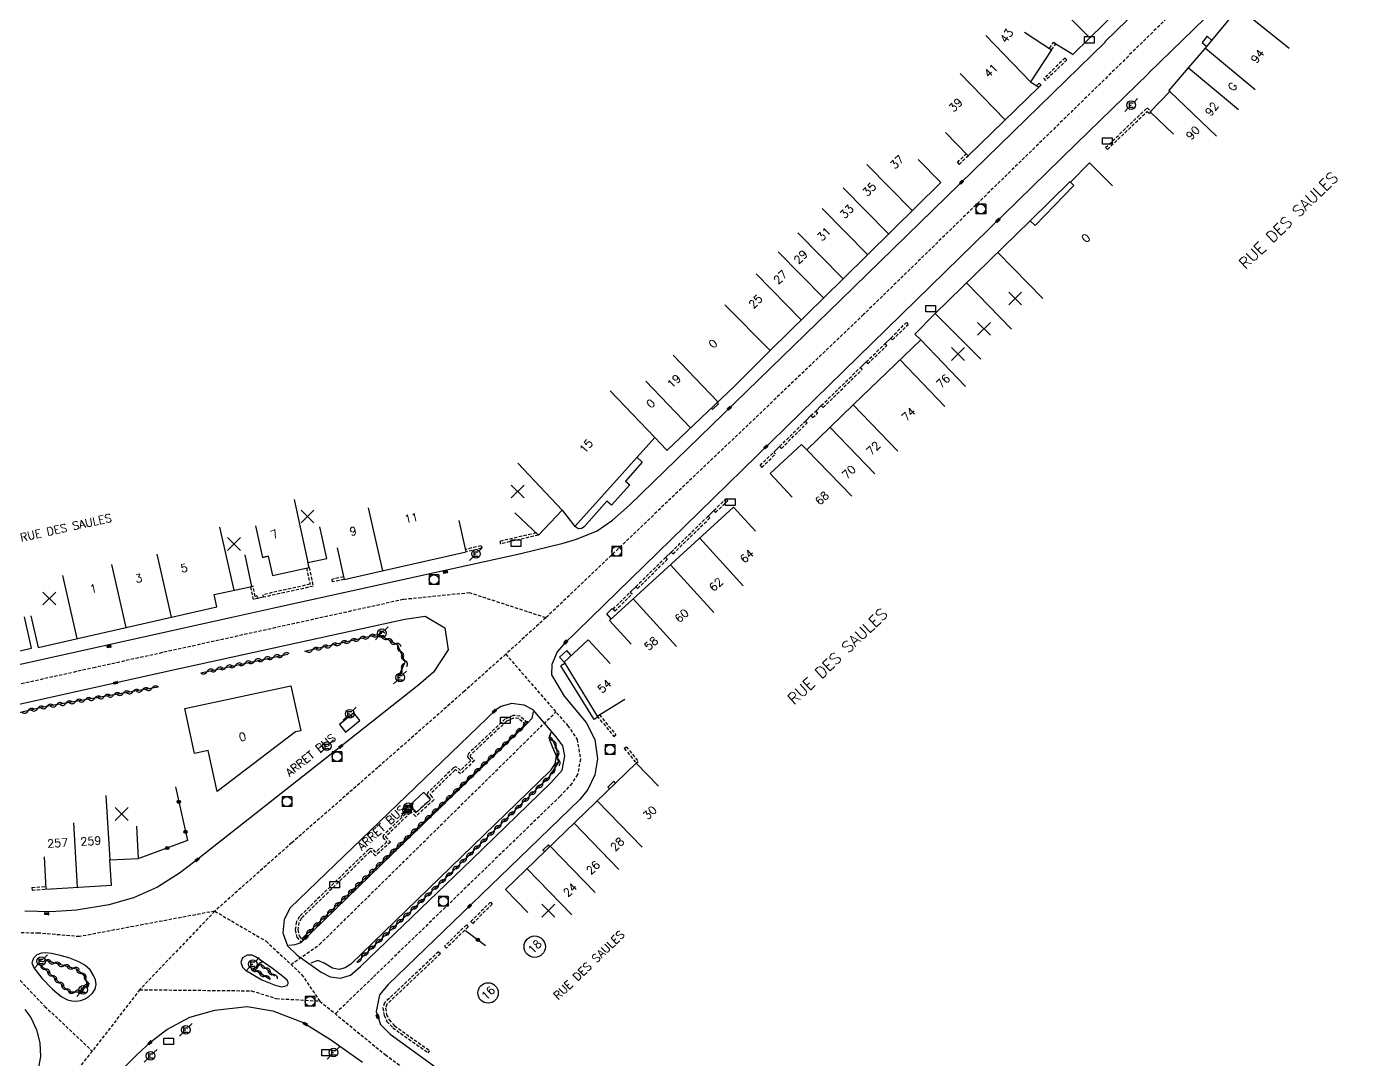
# Model space of a CAD drawing. Header units: millimetres. Extents: x 115000 to 116001, y 121000 to 122001.
# Drawn here: x 115609.3 to 115816.5, y 121158.6 to 121318.4 of the extents above; entities that cross this region are included whole.
import ezdxf
from ezdxf.enums import TextEntityAlignment as Align

# ---------------------------------------------------------------- set-up
doc = ezdxf.new("R2010")
doc.units = ezdxf.units.MM
doc.linetypes.add('DASHED', pattern=[0.75, 0.5, -0.25])
doc.layers.get('0').update_dxf_attribs({"linetype": 'CONTINUOUS'})
for name, color, linetype in [('W0001', 6, 'DASHED'), ('W0008', 7, 'CONTINUOUS'), ('W0100', 7, 'CONTINUOUS'), ('W0112', 1, 'DASHED'), ('W0120', 7, 'CONTINUOUS'), ('W0310', 3, 'CONTINUOUS'), ('W0322', 7, 'CONTINUOUS'), ('W0400', 7, 'CONTINUOUS'), ('W0420', 7, 'CONTINUOUS'), ('W0471', 7, 'CONTINUOUS'), ('W0984', 7, 'CONTINUOUS'), ('W0989', 7, 'CONTINUOUS'), ('W0991', 7, 'CONTINUOUS'), ('W1102', 7, 'CONTINUOUS'), ('W1471', 7, 'CONTINUOUS')]:
    doc.layers.add(name, color=color, linetype=linetype)
doc.styles.get("Standard").update_dxf_attribs({"font": 'romans.shx', "width": 0.85})

# ---------------------------------------------------------------- blocks, each defined once
blk = doc.blocks.new('t322o')
at = {"color": 0, "linetype": 'Continuous'}
for radius in [0.25, 0.15]:
    blk.add_circle((0, 0), radius, dxfattribs=at)
blk = doc.blocks.new('t310o')
at = {"color": 0, "linetype": 'Continuous'}
for centre, start, end in [((-0.5, 0.38), 216.8699, 323.1304), ((0.5, -0.37), 36.8699, 143.1303)]:
    blk.add_arc(centre, 0.625, start, end, dxfattribs=at)
blk = doc.blocks.new('T400')
for p, q in [((-0.15, 0.3), (0.15, 0.3)), ((-0.15, -0.25), (-0.15, 0.3)), ((-0.15, 0.15), (0.15, 0.15)), ((-0.15, 0), (0.15, 0)), ((0.15, 0.3), (0.15, -0.25)), ((-0.15, -0.15), (0.15, -0.15)), ((-0.15, -0.25), (-0.15, -0.3)), ((-0.15, -0.3), (0.15, -0.3)), ((0.15, -0.3), (0.15, -0.25))]:
    blk.add_line(p, q)
blk = doc.blocks.new('t991o')
at = {"color": 0, "linetype": 'Continuous'}
for p, q in [((-1, 1), (1, -1)), ((-1, -1), (1, 1))]:
    blk.add_line(p, q, dxfattribs=at)
blk = doc.blocks.new('T420')
for p, q in [((0.75, 0.75), (-0.75, 0.75)), ((-0.75, 0.75), (-0.75, -0.75)), ((0.75, 0.75), (0.75, -0.75)), ((0.75, -0.75), (-0.75, -0.75))]:
    blk.add_line(p, q)
blk.add_ellipse((0, 0), major_axis=(-0.53, 0.53), ratio=1, start_param=3.926991, end_param=10.210176)
blk = doc.blocks.new('T471')
for p, q in [((-0.333334, 0.333334), (-0.333334, -0.333334)), ((-0.333334, 0.333334), (0.333334, 0.333334)), ((-0.333334, 0), (0, 0)), ((0.500001, 0.500001), (1.000002, 1.000002)), ((-0.500001, -0.500001), (-1.000002, -1.000002)), ((-0.333334, -0.333334), (0.333334, -0.333334))]:
    blk.add_line(p, q)
blk.add_ellipse((0, 0), major_axis=(0.471405, 0.471405), ratio=1, start_param=5.4977871438, end_param=11.780972451)
blk = doc.blocks.new('T1471')
at = {"color": 0, "linetype": 'Continuous', "flags": 128}
blk.add_lwpolyline([(-0.75, -0.5), (-0.75, 0.5), (0.75, 0.5), (0.75, -0.5), (-0.75, -0.5)], dxfattribs=at)

msp = doc.modelspace()

# ---------------------------------------------------------------- linework, layer by layer
at = {"layer": 'W0001'}
for points in [[(115446.31, 121454.21), (115446.43, 121452.94), (115447.38, 121441.61), (115447.85, 121433.3), (115447.77, 121426.45), (115447.38, 121418.65), (115445.96, 121406.21), (115444.64, 121395.97), (115443.64, 121386.59), (115443.24, 121374.89), (115448.54, 121365.77), (115468.42, 121333.29), (115494.95, 121291.09), (115510.96, 121267.85), (115528.51, 121243.01), (115541.12, 121228.81), (115562.69, 121210.8), (115581.1, 121194.27), (115593.01, 121184.27), (115601.77, 121178.19), (115608.25, 121170.74), (115612.06, 121166.74), (115619.43, 121159.81)], [(115779.95, 121313.88), (115738.92, 121273.87), (115689.69, 121226.91), (115683.48, 121221.27), (115677.1, 121215.56), (115663.67, 121203.73), (115650.32, 121192.06), (115638.39, 121181.48), (115626.76, 121169.32), (115619.43, 121159.81), (115614.13, 121153.27), (115606.1, 121144.48), (115591.05, 121130.03), (115578.49, 121119.47), (115559.88, 121104.8), (115539.6, 121088.9), (115518.49, 121071.6), (115499.53, 121051.93), (115492.44, 121043.8), (115485.71, 121033.68), (115478.27, 121018.2), (115472.83, 121004.02), (115471.61, 121000)], [(115689.69, 121226.91), (115677.87, 121230.77), (115667.63, 121229.74), (115619.88, 121219.22), (115584.2, 121211.3), (115568.04, 121205.99)], [(115683.48, 121221.27), (115693.07, 121210.24), (115694.52, 121208.08), (115695.07, 121205.05), (115694.59, 121202.65), (115693.73, 121201.26), (115691.92, 121199.29), (115662.89, 121171.22), (115657.07, 121165.59)], [(115650.21, 121173.22), (115654.63, 121176.31), (115691.24, 121212.34)], [(115638.39, 121181.48), (115617.44, 121177.54), (115611.13, 121178.08), (115601.77, 121178.19)], [(115638.39, 121181.48), (115646.34, 121176.84), (115651.86, 121171.69), (115654.66, 121167.56)], [(115626.76, 121169.32), (115644.1, 121169.15), (115647.92, 121167.95), (115654.66, 121167.56), (115664.8, 121159.26), (115682.05, 121146.79), (115702.35, 121132.15), (115732.09, 121110.69), (115748.51, 121098.81), (115771.52, 121082.01), (115775.87, 121079.11), (115794.87, 121080.53), (115820.87, 121083.54), (115840.13, 121085.82)]]:
    msp.add_lwpolyline(points, dxfattribs=at)
at = {"layer": 'W0001', "flags": 128}
msp.add_lwpolyline([(115806.27, 121339.59), (115801.47, 121334.88), (115779.91, 121313.9)], dxfattribs=at)
at = {"layer": 'W0008', "flags": 128}
for points in [[(115587.28, 121549.33), (115624.23, 121567.79), (115642.45, 121576.79), (115645.64, 121578.49), (115646.06, 121576.75, -0.001962), (115650.12, 121558.48, -0.003583), (115652.23, 121548.45, -0.000001), (115655.3, 121533.37, -0.000001), (115657, 121525, -0.000046), (115660.51, 121507.68, -0.002211), (115660.58, 121507.32, -0.422754), (115660.47, 121507.16, 0.208548), (115660.18, 121506.97, 0.09945), (115660.05, 121506.66, 0.093579), (115660.05, 121506.31), (115662.61, 121490.88)], [(115776.31, 121316.12), (115790.12, 121329.57), (115799.78, 121338.99, 0.005221), (115799.83, 121339.03, 0.000112), (115801.89, 121341.13, 0.005435), (115802.6, 121341.87, 0.002788), (115803.97, 121343.34)], [(115808.57, 121335.85, 0.002159), (115806.84, 121334.29, 0.003914), (115805.9, 121333.42, 0.000054), (115803.73, 121331.38, 0.004125), (115803.7, 121331.35), (115795.4, 121323.29), (115783.03, 121311.21)]]:
    msp.add_lwpolyline(points, format="xyb", dxfattribs=at)
msp.add_lwpolyline([(115792.89, 121316.32), (115792.13, 121316.95), (115791.38, 121315.98), (115792.11, 121315.38)], dxfattribs=at)
at = {"layer": 'W0008'}
for points in [[(115575.68, 121212.49), (115641.31, 121227.04), (115647.79, 121228.48), (115685.84, 121236.88), (115692.35, 121238.44), (115694.44, 121239.1), (115697.66, 121240.4), (115700.04, 121242.01), (115702.67, 121244.37), (115735.32, 121276.08), (115776.37, 121316.1)], [(115783.05, 121311.19), (115771.87, 121300.29), (115742.52, 121271.66), (115711.21, 121241.11), (115711.16, 121241.03), (115692.47, 121222.85), (115691.45, 121221.62), (115690.62, 121219.66), (115690.56, 121218.08), (115692.55, 121214.76), (115695.92, 121210.68), (115697.3, 121208.04), (115697.7, 121205.06), (115697.27, 121202.6), (115696.22, 121200.32), (115694.97, 121198.78), (115684.06, 121188.23), (115673.91, 121178.44), (115665.26, 121170.11), (115663.9, 121168.52), (115663.39, 121165.92), (115664.07, 121163.92), (115665.55, 121162.45), (115689.96, 121144.8)], [(115606.26, 121213.14), (115631, 121218.62), (115667.83, 121226.72), (115670.99, 121227.18), (115674.03, 121225.36), (115674.57, 121221.95), (115672.28, 121218.48), (115670.01, 121216.54), (115656.2, 121205.64), (115635.3, 121189.15), (115632.91, 121187.35), (115629.52, 121185.2), (115625.82, 121183.57), (115621.97, 121182.44), (115616.99, 121181.65), (115612.98, 121181.38), (115608.99, 121181.49)], [(115681.92, 121212.64), (115650.06, 121181.99), (115649.13, 121180.21), (115648.96, 121178.12), (115649.69, 121176.11), (115651.15, 121174.66), (115654.88, 121172.04), (115656.27, 121171.29), (115657.89, 121171.09), (115659.42, 121171.58), (115660.99, 121172.93), (115678.21, 121189.5), (115690.45, 121201.33), (115692.21, 121203.33), (115692.65, 121205.49), (115692.32, 121207.07), (115691.29, 121208.5), (115687.73, 121212.66), (115686.35, 121213.4), (115684.36, 121213.62), (115682.78, 121213.18), (115681.92, 121212.64)], [(115649.88, 121176.21), (115650.87, 121176.3), (115651.76, 121176.65), (115665.95, 121190.37), (115686.9, 121210.62), (115687.57, 121211.37), (115687.8, 121212.36)], [(115690.48, 121209.13), (115690.13, 121208.28), (115690.67, 121206.97), (115691.29, 121205.54), (115691.1, 121204.32), (115690.38, 121203.22), (115678.37, 121191.62), (115659.46, 121173.29), (115658.61, 121172.71), (115657.65, 121172.47), (115656.65, 121172.64), (115655.35, 121173.42), (115654.36, 121173.84), (115653.3, 121173.41)], [(115610.3, 121174.19), (115610.08, 121173.47), (115610.35, 121172.73), (115611.62, 121171.08), (115613.25, 121169.4), (115614.62, 121168.25), (115615.57, 121167.75), (115616.26, 121167.57), (115616.97, 121167.54), (115617.66, 121167.67), (115618.34, 121167.89), (115618.93, 121168.3), (115619.46, 121168.79), (115619.89, 121169.39), (115620.03, 121170.12), (115619.9, 121170.85), (115619.63, 121171.54), (115619.09, 121172.39), (115618.26, 121173.14), (115617.35, 121173.65), (115615.77, 121174.25), (115614.46, 121174.63), (115613.1, 121174.92), (115612.24, 121175.04), (115611.53, 121175), (115610.85, 121174.72), (115610.37, 121174.26)], [(115647.35, 121172.59), (115644.8, 121174.35), (115644.2, 121174.65), (115643.42, 121174.68), (115642.71, 121174.27), (115642.43, 121173.59), (115642.67, 121172.81), (115643.16, 121172.32), (115645.7, 121170.85), (115647.76, 121170.01), (115648.77, 121169.76), (115649.61, 121169.95), (115649.79, 121170.26), (115649.79, 121170.46), (115649.62, 121170.81), (115648.95, 121171.38), (115647.35, 121172.59)], [(115605.19, 121137.89), (115626.32, 121159.24), (115628.57, 121161.3), (115630.98, 121163.14), (115634.52, 121165.09), (115638.41, 121166.16), (115643.4, 121166.72), (115647.38, 121166.07), (115652.08, 121164.25), (115656.35, 121161.62), (115661.26, 121158.09)], [(115608.99, 121166.26), (115609.91, 121164.99), (115610.8, 121163.11), (115611.31, 121161.08), (115611.39, 121158.98), (115611.05, 121157), (115610.28, 121155.02), (115608.82, 121152.87)]]:
    msp.add_lwpolyline(points, dxfattribs=at)
at = {"layer": 'W0100'}
for p, q in [((115771.49, 121293.85), (115770.96, 121294.39)), ((115646.68, 121236.44), (115645.8, 121236.25))]:
    msp.add_line(p, q, dxfattribs=at)
at = {"layer": 'W0100', "flags": 128}
for points in [[(115772.51, 121337.24), (115775.06, 121341.54), (115785.4, 121335.4), (115783.86, 121332.87), (115784.72, 121332.37), (115782.28, 121328.31), (115781.41, 121328.84), (115778.32, 121323.74), (115779.61, 121322.98), (115779.75, 121323.12), (115780.09, 121322.78), (115773.96, 121316.7)], [(115786.95, 121301.78), (115783.34, 121305.25), (115786.38, 121308.41), (115786.22, 121308.53), (115789.27, 121312.06), (115791.9, 121315.12), (115797.07, 121321.36), (115802.61, 121328.28), (115805.69, 121330.47), (115808.59, 121326.4)]]:
    msp.add_lwpolyline(points, dxfattribs=at)
at = {"layer": 'W0100'}
for points in [[(115763.83, 121317.61), (115768.03, 121314.88), (115764.8, 121309.91), (115766.05, 121309.06), (115755.1, 121298.45), (115751.62, 121302.04)], [(115768.71, 121315.8), (115771.09, 121314.34), (115771.31, 121314.12), (115773.95, 121316.71)], [(115684.91, 121243.15), (115688.54, 121239.71), (115692.23, 121243.6), (115694.17, 121241.07), (115706.55, 121254.81), (115708.4, 121252.9), (115708.46, 121252.84), (115718.92, 121262.8), (115724.51, 121268.35), (115735.74, 121279.42), (115750.87, 121294.32), (115747.36, 121297.88)], [(115777.46, 121293.79), (115773.94, 121297.34), (115770.96, 121294.39), (115771.49, 121293.85), (115765.5, 121287.65), (115764.71, 121288.38), (115750, 121274.04), (115746.83, 121270.85), (115747.78, 121269.93), (115737.31, 121259.91), (115730.14, 121252.91), (115729.3, 121253.73), (115724.45, 121249.24), (115727.84, 121245.57)], [(115722.15, 121240.34), (115718.78, 121244.04), (115699.54, 121226.51), (115702.91, 121222.81)], [(115657.35, 121237.73), (115658.44, 121232.85), (115664.32, 121234.16), (115677.37, 121237.12), (115676.27, 121242)], [(115644.72, 121241.13), (115645.8, 121236.25), (115646.68, 121236.44), (115647.34, 121233.46), (115653.01, 121234.72), (115652.84, 121235.45), (115655.74, 121236.09), (115654.66, 121240.97)], [(115609.92, 121227.21), (115611.03, 121222.33), (115638.74, 121228.59), (115638.3, 121230.54), (115644.13, 121231.76), (115643.1, 121236.66)], [(115564.54, 121224.86), (115561.22, 121221.13), (115566.15, 121216.73), (115566.13, 121216.72), (115574.79, 121214.34), (115588.08, 121217.34), (115587.7, 121218.94), (115595.43, 121220.77), (115595.83, 121219.08), (115609.99, 121222.2), (115608.91, 121227.08)], [(115699.63, 121219.82), (115696.24, 121223.5), (115692.51, 121220.05), (115697.65, 121211.69), (115701.91, 121214.31)], [(115651.71, 121209.42), (115650.93, 121209.27), (115638.78, 121200), (115637.37, 121206.34), (115635.28, 121205.9), (115633.76, 121212.84), (115650.2, 121216.39), (115651.73, 121209.43)], [(115659.96, 121212.17), (115657.71, 121210.36), (115658.63, 121209.19), (115660.88, 121210.99), (115659.96, 121212.17)], [(115707.16, 121200.82), (115703.69, 121204.42), (115683.44, 121184.86), (115686.91, 121181.27)], [(115668.63, 121197.91), (115670.75, 121199.83), (115670.8, 121199.87), (115671.81, 121198.77), (115671.76, 121198.73), (115669.64, 121196.81), (115668.63, 121197.91)], [(115611.95, 121189.91), (115612.24, 121184.91), (115622.38, 121185.51), (115622.12, 121189.41), (115626.59, 121189.65), (115626.32, 121194.64)]]:
    msp.add_lwpolyline(points, dxfattribs=at)
at = {"layer": 'W0112'}
for p, q in [((115768.38, 121316.04), (115768.71, 121315.8)), ((115770.13, 121313.59), (115770.41, 121313.3)), ((115766.83, 121310.4), (115767.11, 121310.11)), ((115766.12, 121309.7), (115765.71, 121309.29)), ((115766.12, 121309.7), (115766.41, 121309.41)), ((115783.43, 121305.3), (115783.15, 121305.02)), ((115776.42, 121299.71), (115776.7, 121299.42)), ((115753.44, 121297.41), (115753.72, 121297.12)), ((115745.55, 121272.64), (115745.84, 121272.35)), ((115742.54, 121269.07), (115742.26, 121269.36)), ((115743.12, 121270.23), (115743.4, 121269.94)), ((115738.72, 121265.4), (115738.44, 121265.68)), ((115739.3, 121266.53), (115739.57, 121266.24)), ((115731.51, 121258.92), (115731.79, 121258.62)), ((115732.37, 121259.76), (115732.65, 121259.47)), ((115729.9, 121257.38), (115730.18, 121257.1)), ((115730.75, 121258.22), (115731.02, 121257.92)), ((115725.01, 121252.58), (115725.29, 121252.29)), ((115725.9, 121253.42), (115726.18, 121253.14)), ((115722.87, 121250.48), (115723.15, 121250.2)), ((115717.6, 121245.33), (115717.88, 121245.04)), ((115714.83, 121242.65), (115715.11, 121242.37)), ((115715.71, 121243.51), (115715.98, 121243.22)), ((115688.19, 121240.04), (115682.56, 121238.74)), ((115679.67, 121238.06), (115679.76, 121237.68)), ((115682.56, 121238.74), (115682.65, 121238.35)), ((115708.23, 121236.25), (115708.51, 121235.96)), ((115709.09, 121237.07), (115709.37, 121236.79)), ((115644.35, 121231.79), (115643.96, 121231.71)), ((115656.53, 121232.85), (115656.61, 121232.46)), ((115703.63, 121231.72), (115703.91, 121231.44)), ((115644.94, 121230.3), (115645.04, 121229.91)), ((115645.84, 121230.48), (115645.92, 121230.09)), ((115702.76, 121230.88), (115703.05, 121230.6)), ((115700.1, 121228.23), (115700.38, 121227.95)), ((115698, 121211.9), (115700.54, 121208.77)), ((115686.57, 121210.36), (115686.83, 121210.66)), ((115700.23, 121208.52), (115700.54, 121208.77)), ((115701.84, 121206.67), (115702.15, 121206.93)), ((115703.69, 121204.42), (115704, 121204.67)), ((115610.07, 121185.14), (115610.1, 121184.74)), ((115681.09, 121182.87), (115681.37, 121182.58)), ((115678.08, 121179.87), (115678.36, 121179.58)), ((115677.38, 121179.35), (115677.66, 121179.06)), ((115651.73, 121176.68), (115652.04, 121176.93)), ((115674.01, 121176.06), (115674.29, 121175.77)), ((115673.08, 121175.2), (115673.36, 121174.91)), ((115671.48, 121159.54), (115671.71, 121159.87))]:
    msp.add_line(p, q, dxfattribs=at)
for points in [[(115767.71, 121315.12), (115768.38, 121316.04)], [(115768.03, 121314.88), (115768.71, 121315.8)], [(115770.13, 121313.59), (115766.83, 121310.4)], [(115770.41, 121313.3), (115767.11, 121310.11)], [(115766.41, 121309.41), (115766.05, 121309.06)], [(115776.42, 121299.71), (115782.84, 121305.89), (115783.43, 121305.3)], [(115776.7, 121299.42), (115782.84, 121305.33), (115783.15, 121305.02)], [(115753.44, 121297.41), (115754.82, 121298.74)], [(115753.72, 121297.12), (115755.1, 121298.45)], [(115743.12, 121270.23), (115745.55, 121272.64)], [(115743.4, 121269.94), (115745.84, 121272.35)], [(115739.3, 121266.53), (115742.26, 121269.36)], [(115739.57, 121266.24), (115742.54, 121269.07)], [(115732.37, 121259.76), (115738.44, 121265.68)], [(115732.65, 121259.47), (115738.72, 121265.4)], [(115730.75, 121258.22), (115731.51, 121258.92)], [(115731.02, 121257.92), (115731.79, 121258.62)], [(115725.9, 121253.42), (115729.9, 121257.38)], [(115726.18, 121253.14), (115730.18, 121257.1)], [(115722.87, 121250.48), (115725.01, 121252.58)], [(115723.15, 121250.2), (115725.29, 121252.29)], [(115715.71, 121243.51), (115717.6, 121245.33)], [(115715.98, 121243.22), (115717.88, 121245.04)], [(115709.09, 121237.07), (115714.83, 121242.65)], [(115709.37, 121236.79), (115715.11, 121242.37)], [(115679.67, 121238.06), (115677.28, 121237.51)], [(115688.54, 121239.71), (115682.65, 121238.35)], [(115679.76, 121237.68), (115677.37, 121237.12)], [(115703.63, 121231.72), (115708.23, 121236.25)], [(115703.91, 121231.44), (115708.51, 121235.96)], [(115652.61, 121234.62), (115653.16, 121232.1), (115645.84, 121230.48)], [(115653, 121234.71), (115653.64, 121231.79), (115645.92, 121230.09)], [(115645.04, 121229.91), (115644.38, 121229.73), (115643.96, 121231.71)], [(115644.94, 121230.3), (115644.68, 121230.23), (115644.35, 121231.79)], [(115658.35, 121233.24), (115656.53, 121232.85)], [(115658.44, 121232.85), (115656.61, 121232.46)], [(115700.1, 121228.23), (115702.76, 121230.88)], [(115700.38, 121227.95), (115703.05, 121230.6)], [(115686.83, 121210.66), (115685.67, 121211.68), (115684.63, 121211.8), (115683.39, 121211.24), (115677.76, 121205.97), (115677.54, 121205.53), (115677.64, 121205.2), (115678.05, 121204.82), (115676.46, 121203.27), (115675.95, 121203.72), (115675.7, 121203.83), (115675.36, 121203.65), (115671.43, 121199.85), (115671.32, 121199.54), (115671.47, 121199.22), (115671.81, 121198.77), (115669.54, 121196.69), (115669.05, 121197.12), (115668.75, 121197.25), (115668.49, 121197.06), (115664.52, 121193.24), (115664.41, 121192.91), (115665.04, 121192.21), (115663.32, 121190.6), (115662.84, 121191.11), (115662.52, 121191.18), (115662.23, 121191.03), (115651.5, 121180.63), (115651.04, 121179.87), (115650.86, 121178.58), (115651.12, 121177.47), (115651.73, 121176.68)], [(115686.57, 121210.36), (115685.5, 121211.3), (115684.69, 121211.39), (115683.62, 121210.9), (115678.09, 121205.73), (115677.97, 121205.49), (115677.99, 121205.42), (115678.63, 121204.83), (115676.48, 121202.73), (115675.73, 121203.38), (115675.71, 121203.38), (115675.6, 121203.32), (115671.78, 121199.62), (115671.76, 121199.56), (115671.82, 121199.43), (115672.34, 121198.72), (115669.54, 121196.15), (115668.84, 121196.77), (115668.8, 121196.79), (115668.74, 121196.75), (115664.87, 121193.02), (115664.86, 121193), (115665.6, 121192.18), (115663.29, 121190.04), (115662.63, 121190.75), (115662.58, 121190.76), (115662.46, 121190.7), (115651.82, 121180.38), (115651.42, 121179.74), (115651.26, 121178.6), (115651.49, 121177.65), (115652.04, 121176.93)], [(115697.65, 121211.69), (115700.23, 121208.52)], [(115701.84, 121206.67), (115703.69, 121204.42)], [(115702.15, 121206.93), (115704, 121204.67)], [(115610.07, 121185.14), (115612.21, 121185.31)], [(115610.1, 121184.74), (115612.24, 121184.91)], [(115681.09, 121182.87), (115678.08, 121179.87)], [(115681.37, 121182.58), (115678.36, 121179.58)], [(115677.38, 121179.35), (115674.01, 121176.06)], [(115677.66, 121179.06), (115674.29, 121175.77)], [(115673.08, 121175.2), (115664.69, 121167.28), (115664.45, 121166.51), (115664.62, 121165.39), (115665.07, 121164.42), (115665.97, 121163.43), (115671.48, 121159.54)], [(115673.36, 121174.91), (115665.04, 121167.06), (115664.86, 121166.48), (115665.01, 121165.51), (115665.41, 121164.64), (115666.24, 121163.73), (115671.71, 121159.87)]]:
    msp.add_lwpolyline(points, dxfattribs=at)
at = {"layer": 'W0120'}
for p, q in [((115715.3, 121259.36), (115715.49, 121259.16)), ((115716.24, 121260.25), (115716.45, 121260.03)), ((115703.8, 121251.76), (115704.61, 121251.02)), ((115699.82, 121226.76), (115699.13, 121227.52)), ((115693.63, 121221.09), (115692.96, 121221.82)), ((115692.51, 121220.06), (115691.81, 121220.82)), ((115692.63, 121219.84), (115692.03, 121219.47)), ((115697.76, 121211.51), (115697.2, 121211.16)), ((115699.53, 121200.4), (115699.28, 121200.67)), ((115700.48, 121201.32), (115700.22, 121201.59)), ((115689.48, 121190.7), (115689.24, 121190.94)), ((115690.32, 121191.51), (115690.09, 121191.75))]:
    msp.add_line(p, q, dxfattribs=at)
for points in [[(115770.93, 121294.45), (115764.7, 121288.37)], [(115742.26, 121269.36), (115743.12, 121270.23)], [(115738.44, 121265.68), (115739.3, 121266.53)], [(115716.45, 121260.03), (115715.49, 121259.16)], [(115731.51, 121258.92), (115732.37, 121259.76)], [(115729.9, 121257.38), (115730.75, 121258.22)], [(115725.01, 121252.58), (115725.9, 121253.42)], [(115704.61, 121251.02), (115702.02, 121248.07), (115702.7, 121247.48), (115699.86, 121244.36), (115699.16, 121244.96), (115695.63, 121240.97), (115695.2, 121240.73), (115694.8, 121240.68), (115694.5, 121240.82), (115694.17, 121241.07)], [(115714.83, 121242.65), (115715.71, 121243.51)], [(115708.23, 121236.25), (115709.09, 121237.07)], [(115702.76, 121230.88), (115703.63, 121231.72)], [(115645.92, 121230.09), (115645.04, 121229.91)], [(115699.13, 121227.52), (115699.95, 121228.33), (115700.1, 121228.23)], [(115691.81, 121220.82), (115692.96, 121221.82)], [(115697.2, 121211.16), (115692.03, 121219.47)], [(115700.22, 121201.59), (115699.28, 121200.67)], [(115689.24, 121190.94), (115690.09, 121191.75)]]:
    msp.add_lwpolyline(points, dxfattribs=at)
at = {"layer": 'W0310'}
msp.add_line((115636.24, 121218.38), (115649.73, 121221.3), dxfattribs=at)
for points in [[(115666.95, 121218.04), (115667.9, 121220.04), (115666.75, 121222.68), (115663.79, 121224.34), (115652.3, 121221.68)], [(115629.65, 121216.18), (115612.3, 121213.16), (115584.7, 121206.78), (115581.89, 121204.21), (115582.08, 121201.61)], [(115651.89, 121177.2), (115670.87, 121195.44), (115686.55, 121210.44)], [(115660.4, 121173.6), (115673.67, 121186.15), (115690.33, 121202.39), (115691.65, 121204.51), (115691.41, 121206.62), (115690.57, 121208.35)], [(115611.41, 121173.19), (115615.82, 121168.99), (115617.55, 121168.99), (115618.65, 121170.04), (115618.43, 121171.26), (115616.96, 121172.51), (115612.01, 121173.87)], [(115647, 121170.9), (115644.35, 121172.49), (115645.56, 121173.3), (115647.63, 121171.43)]]:
    msp.add_lwpolyline(points, dxfattribs=at)
at = {"layer": 'W0322'}
msp.add_line((115677.25, 121178.48), (115680.35, 121176.15), dxfattribs=at)
msp.add_lwpolyline([(115632.3, 121200.74), (115634.16, 121192.42), (115626.8, 121189.7), (115626.59, 121189.65)], dxfattribs=at)
at = {"layer": 'W1102'}
for p, q in [((115766.95, 121323.85), (115773.95, 121316.71)), ((115757.84, 121317.09), (115764.8, 121309.91)), ((115753.88, 121311.19), (115760.83, 121304)), ((115739.44, 121297.11), (115746.46, 121289.98)), ((115735.75, 121293.47), (115742.77, 121286.35)), ((115732.52, 121290.28), (115739.53, 121283.16)), ((115728.71, 121286.53), (115735.73, 121279.41)), ((115725.69, 121283.56), (115732.71, 121276.43)), ((115766.68, 121276.34), (115759.7, 121283.5)), ((115722.25, 121280.17), (115729.27, 121273.04)), ((115761.84, 121271.62), (115754.86, 121278.78)), ((115717.4, 121275.39), (115724.45, 121268.29)), ((115757.08, 121266.98), (115749.98, 121274.03)), ((115754.7, 121262.71), (115747.78, 121269.93)), ((115709.44, 121267.59), (115716.34, 121260.34)), ((115751.49, 121259.64), (115744.58, 121266.87)), ((115705.2, 121263.54), (115712.09, 121256.3)), ((115699.65, 121262.05), (115706.55, 121254.81)), ((115744.23, 121252.69), (115737.31, 121259.91)), ((115740.64, 121249.18), (115733.72, 121256.4)), ((115737.12, 121245.76), (115730.14, 121252.91)), ((115685.34, 121250.84), (115692.23, 121243.6)), ((115650.68, 121245.21), (115652.84, 121235.45)), ((115662.17, 121243.93), (115664.38, 121234.18)), ((115639.14, 121240.93), (115641.35, 121231.18)), ((115720.26, 121231.86), (115713.53, 121239.25)), ((115629.43, 121236.74), (115631.63, 121226.99)), ((115622.41, 121235.15), (115624.62, 121225.4)), ((115715.73, 121227.73), (115709, 121235.12)), ((115614.81, 121233.44), (115617.02, 121223.68)), ((115709.94, 121222.45), (115703.2, 121229.84)), ((115621.53, 121199.4), (115622.12, 121189.41)), ((115704.6, 121191.4), (115697.65, 121198.59)), ((115616.51, 121195.18), (115617.1, 121185.2)), ((115701.01, 121187.93), (115694.06, 121195.12)), ((115697.32, 121184.37), (115690.37, 121191.56)), ((115693.72, 121180.89), (115686.77, 121188.08))]:
    msp.add_line(p, q, dxfattribs=at)
at = {"layer": 'W1102', "flags": 128}
for points in [[(115797.07, 121321.36), (115804.87, 121315.1)], [(115791.9, 121315.12), (115799.6, 121308.74)], [(115789.27, 121312.06), (115797.02, 121305.63)], [(115786.38, 121308.41), (115793.6, 121301.48)]]:
    msp.add_lwpolyline(points, dxfattribs=at)
at = {"layer": 'W1102'}
for centre, radius in [((115687.97, 121175.98), 1.66), ((115680.74, 121168.81), 1.58)]:
    msp.add_circle(centre, radius, dxfattribs=at)

# ---------------------------------------------------------------- block references
at = {"layer": 'W0310'}
for p, rotation in [((115657.93, 121222.98), 193.0331926653101), ((115659.39, 121223.32), 193.0331926653101), ((115660.85, 121223.66), 193.0331926653101), ((115662.32, 121223.99), 193.0331926653101), ((115663.78, 121224.33), 193.0331926653101), ((115665.09, 121223.61), 150.8387581716916), ((115666.4, 121222.88), 150.8387581716916), ((115647.48, 121220.81), 12.22083761972759), ((115648.95, 121221.13), 12.22083761972759), ((115653.55, 121221.96), 193.0331926653101), ((115655.01, 121222.3), 193.0331926653101), ((115656.47, 121222.64), 193.0331926653101), ((115667.19, 121221.68), 113.4262365680771), ((115667.78, 121220.3), 113.4262365680771), ((115637.22, 121218.59), 12.22083761972759), ((115638.68, 121218.91), 12.22083761972759), ((115640.15, 121219.23), 12.22083761972759), ((115641.62, 121219.54), 12.22083761972759), ((115643.08, 121219.86), 12.22083761972759), ((115644.55, 121220.18), 12.22083761972759), ((115646.01, 121220.5), 12.22083761972759), ((115667.37, 121218.94), 64.61330298457464), ((115621.28, 121214.72), 189.872526992257), ((115622.76, 121214.98), 189.872526992257), ((115624.23, 121215.24), 189.872526992257), ((115625.71, 121215.49), 189.872526992257), ((115627.19, 121215.75), 189.872526992257), ((115628.67, 121216.01), 189.872526992257), ((115609.49, 121212.51), 193.0208940289324), ((115610.95, 121212.85), 193.0208940289324), ((115612.41, 121213.18), 189.872526992257), ((115613.89, 121213.44), 189.872526992257), ((115615.37, 121213.69), 189.872526992257), ((115616.85, 121213.95), 189.872526992257), ((115618.32, 121214.21), 189.872526992257), ((115619.8, 121214.46), 189.872526992257), ((115686.18, 121210.08), 43.72304683101431), ((115684.01, 121208), 43.72304683101431), ((115685.09, 121209.04), 43.72304683101431), ((115690.82, 121207.84), 115.7914823701144), ((115681.84, 121205.93), 43.72304683101431), ((115682.93, 121206.97), 43.72304683101431), ((115691.43, 121206.47), 96.34019174590993), ((115679.67, 121203.86), 43.72304683101431), ((115680.76, 121204.89), 43.72304683101431), ((115691.1, 121203.64), 58.29162691462295), ((115691.59, 121204.98), 96.34019174590993), ((115677.51, 121201.78), 43.72304683101431), ((115678.59, 121202.82), 43.72304683101431), ((115690.31, 121202.37), 44.26345224989482), ((115675.34, 121199.71), 43.72304683101431), ((115676.42, 121200.75), 43.72304683101431), ((115688.16, 121200.27), 44.26345224989482), ((115689.24, 121201.32), 44.26345224989482), ((115673.17, 121197.63), 43.72304683101431), ((115674.25, 121198.67), 43.72304683101431), ((115686.01, 121198.18), 44.26345224989482), ((115687.09, 121199.23), 44.26345224989482), ((115671, 121195.56), 43.72304683101431), ((115672.09, 121196.6), 43.72304683101431), ((115683.87, 121196.09), 44.26345224989482), ((115684.94, 121197.13), 44.26345224989482), ((115668.84, 121193.48), 43.85759085758211), ((115669.92, 121194.52), 43.85759085758211), ((115681.72, 121193.99), 44.26345224989482), ((115682.79, 121195.04), 44.26345224989482), ((115666.67, 121191.4), 43.85759085758211), ((115667.76, 121192.44), 43.85759085758211), ((115679.57, 121191.9), 44.26345224989482), ((115680.64, 121192.94), 44.26345224989482), ((115664.51, 121189.33), 43.85759085758211), ((115665.59, 121190.37), 43.85759085758211), ((115677.42, 121189.8), 44.26345224989482), ((115678.49, 121190.85), 44.26345224989482), ((115662.35, 121187.25), 43.85759085758211), ((115663.43, 121188.29), 43.85759085758211), ((115675.27, 121187.71), 44.26345224989482), ((115676.35, 121188.76), 44.26345224989482), ((115660.18, 121185.17), 43.85759085758211), ((115661.27, 121186.21), 43.85759085758211), ((115673.12, 121185.62), 43.39165643867673), ((115674.2, 121186.66), 44.26345224989482), ((115658.02, 121183.09), 43.85759085758211), ((115659.1, 121184.13), 43.85759085758211), ((115670.93, 121183.56), 43.39165643867673), ((115672.02, 121184.59), 43.39165643867673), ((115655.86, 121181.01), 43.85759085758211), ((115656.94, 121182.05), 43.85759085758211), ((115668.76, 121181.5), 43.39165643867673), ((115669.85, 121182.53), 43.39165643867673), ((115653.7, 121178.93), 43.85759085758211), ((115654.78, 121179.97), 43.85759085758211), ((115666.57, 121179.44), 43.39165643867673), ((115667.66, 121180.47), 43.39165643867673), ((115652.61, 121177.89), 43.85759085758211), ((115664.4, 121177.38), 43.39165643867673), ((115665.49, 121178.41), 43.39165643867673), ((115662.21, 121175.32), 43.39165643867673), ((115663.3, 121176.35), 43.39165643867673), ((115612.14, 121173.83), 164.7174795119763), ((115613.59, 121173.44), 164.7174795119763), ((115615.04, 121173.04), 164.7174795119763), ((115645.11, 121173), 33.69014152428728), ((115646.27, 121172.66), 317.9024453313756), ((115661.12, 121174.29), 43.39165643867673), ((115612.13, 121172.5), 316.4094264298713), ((115613.22, 121171.46), 316.4094264298713), ((115616.48, 121172.65), 164.7174795119763), ((115617.72, 121171.86), 139.3213801942723), ((115618.53, 121170.69), 100.5912846781463), ((115644.86, 121172.19), 149.0998911326968), ((115646.14, 121171.42), 149.0998911326968), ((115647.39, 121171.65), 317.9024453313756), ((115614.31, 121170.43), 316.4094264298713), ((115615.39, 121169.4), 316.4094264298713), ((115618.04, 121169.46), 43.43034293614162), ((115616.73, 121168.99), 0.2329214046909379)]:
    msp.add_blockref('t310o', p, dxfattribs=dict(at, rotation=rotation))
at = {"layer": 'W0322'}
for p, rotation in [((115632.82, 121198.42), 282.5768175986374), ((115633.86, 121193.78), 282.5768175986374), ((115631.02, 121191.26), 200.2858668935825), ((115679.15, 121177.05), 323.0592923521867)]:
    msp.add_blockref('t322o', p, dxfattribs=dict(at, rotation=rotation))
at = {"layer": 'W0400'}
for p, rotation in [((115754.09, 121294.37), 313.567922675927), ((115759.74, 121288.46), 134.2236410357726), ((115718.12, 121259.37), 314.2428876447281), ((115723.78, 121253.38), 134.8505813192588), ((115674.16, 121233.99), 102.7786393030745), ((115692.78, 121223.15), 135.3839244442154), ((115622.03, 121222.45), 101.9346496535146), ((115623.08, 121216.85), 102.4237877654494), ((115681.71, 121212.44), 132.4815357517858), ((115657.93, 121207), 308.5994313573229), ((115635.67, 121189.45), 308.0788239028777), ((115677.85, 121182.24), 133.6953081871827), ((115612.39, 121181.09), 87.9395552061409), ((115652.57, 121177.43), 313.7892794486074), ((115663.65, 121165.14), 198.6988622754466), ((115652.43, 121164.03), 58.69677295634129), ((115628.35, 121161.1), 132.4717017483119)]:
    msp.add_blockref('T400', p, dxfattribs=dict(at, rotation=rotation))
at = {"layer": 'W0420'}
for p in [(115757.08, 121290.2), (115700.65, 121237.21), (115672.37, 121232.82), (115699.64, 121206.48), (115657.34, 121205.42), (115649.57, 121198.43), (115673.81, 121182.99), (115653.15, 121167.51)]:
    msp.add_blockref('T420', p, dxfattribs=at)
at = {"layer": 'W0471'}
for p in [(115780.37, 121306.31), (115678.87, 121236.8), (115664.28, 121224.52), (115667.11, 121217.66), (115659.3, 121212.06), (115655.77, 121207.02), (115668.36, 121197.57), (115668.21, 121197.15), (115611.5, 121173.73), (115644.29, 121173.29), (115618.01, 121169.29), (115633.91, 121163.1), (115628.45, 121159.08), (115656.81, 121159.58)]:
    msp.add_blockref('T471', p, dxfattribs=at)
at = {"layer": 'W0991'}
for p in [(115762.4, 121276.35), (115757.58, 121271.65), (115753.56, 121267.74), (115685.31, 121246.47), (115652.77, 121242.6), (115641.37, 121238.34), (115612.76, 121229.9), (115623.98, 121196.52), (115690.07, 121181.54)]:
    msp.add_blockref('t991o', p, dxfattribs=at)
at = {"layer": 'W1471'}
for p in [(115773.91, 121316.41), (115776.69, 121300.74), (115749.3, 121274.78), (115718.27, 121244.82), (115685.07, 121238.46), (115683.43, 121211.02), (115656.96, 121185.57), (115631.25, 121161.31), (115655.72, 121159.56)]:
    msp.add_blockref('T1471', p, dxfattribs=at)

# ---------------------------------------------------------------- texts
at = {"layer": 'W0984'}
for rotation, p in [(38.8065, (115653.25, 121205.66)), (42.3478, (115664.22, 121194.39))]:
    msp.add_text('ARRET BUS', height=1.25, rotation=rotation, dxfattribs=at).set_placement(p, align=Align.MIDDLE)
at = {"layer": 'W0989'}
for height, rotation, p in [(1.75, 44.2735, (115804.73, 121288.46)), (1.25, 12.5098, (115615.34, 121240.87)), (1.75, 43.6531, (115734.89, 121220.96)), (1.25, 44.0427, (115696.37, 121173.15))]:
    msp.add_text('RUE DES SAULES', height=height, rotation=rotation, dxfattribs=at).set_placement(p, align=Align.MIDDLE)
at = {"layer": 'W0991'}
for s, rotation, p in [('43', 57.0352, (115761.08, 121317.03)), ('94', 51.2907, (115799.96, 121313.87)), ('41', 44.0512, (115758.64, 121311.62)), ('G', 51.2907, (115796.07, 121309.16)), ('39', 44.0804, (115753.17, 121306.32)), ('92', 51.2907, (115792.85, 121305.7)), ('90', 46.1654, (115789.93, 121302)), ('37', 44.5613, (115744.09, 121297.48)), ('35', 44.5617, (115739.81, 121293.26)), ('33', 44.5615, (115736.31, 121289.81)), ('31', 44.5667, (115732.78, 121286.34)), ('0', 46.0079, (115773.35, 121285.7)), ('29', 44.5867, (115729.17, 121282.78)), ('27', 44.5853, (115726.02, 121279.67)), ('25', 44.584, (115722.18, 121275.89)), ('0', 44.803, (115715.58, 121269.35)), ('19', 43.6016, (115709.54, 121263.54)), ('76', 43.749, (115751.24, 121263.55)), ('0', 43.6034, (115705.92, 121260.09)), ('74', 43.7471, (115745.89, 121258.43)), ('15', 47.9891, (115695.93, 121253.48)), ('72', 44.27, (115740.43, 121253.17)), ('70', 44.2714, (115736.64, 121249.48)), ('68', 44.2702, (115732.48, 121245.43)), ('11', 12.7881, (115668.85, 121242.37)), ('7', 26.6496, (115647.66, 121239.87)), ('9', 12.5392, (115659.84, 121240.33)), ('64', 42.3434, (115720.84, 121236.45)), ('3', 12.7405, (115626.62, 121233.03)), ('5', 12.7403, (115633.65, 121234.62)), ('1', 12.7407, (115619.58, 121231.44)), ('62', 42.3437, (115716.05, 121232.07)), ('60', 42.3453, (115710.74, 121227.24)), ('58', 42.3439, (115706.01, 121222.93)), ('54', 42.717, (115698.78, 121216.32)), ('0', 14.0396, (115642.69, 121208.48)), ('30', 43.9968, (115705.8, 121196.73)), ('257', 3.3764, (115614.05, 121192.03)), ('259', 3.3765, (115619.19, 121192.34)), ('28', 43.9994, (115700.75, 121191.85)), ('26', 44.0002, (115697, 121188.23)), ('24', 44.0013, (115693.44, 121184.79)), ('18', 44.7929, (115687.97, 121175.98)), ('16', 44.7926, (115680.74, 121168.81))]:
    msp.add_text(s, height=1.25, rotation=rotation, dxfattribs=at).set_placement(p, align=Align.MIDDLE)

doc.saveas('drawing.dxf')
